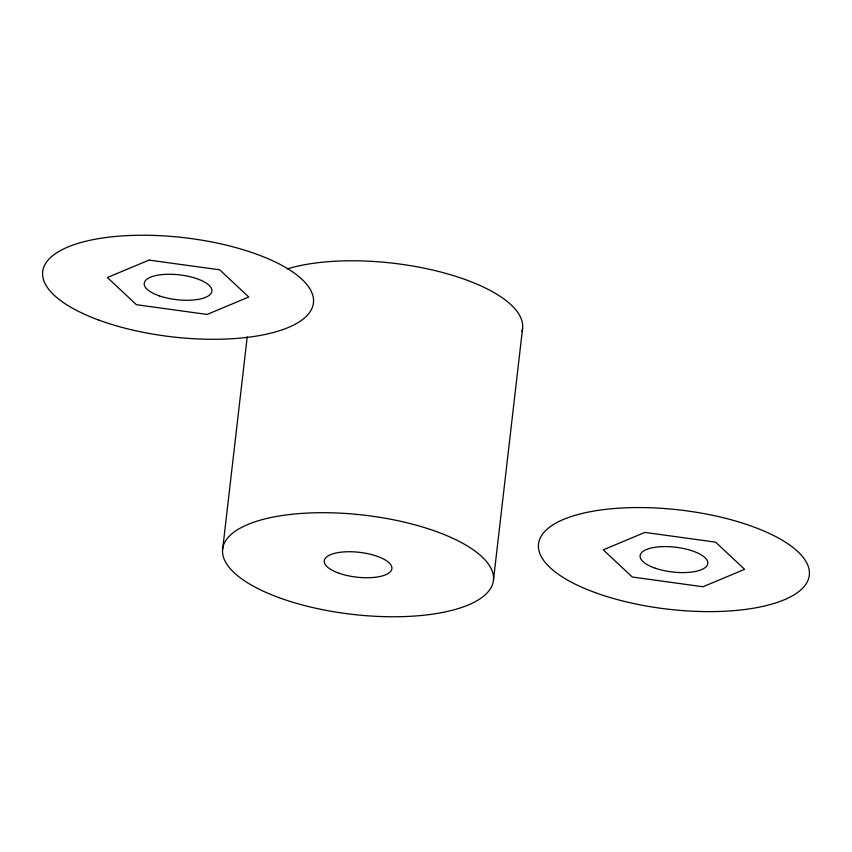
<?xml version="1.0" encoding="UTF-8"?>
<svg xmlns="http://www.w3.org/2000/svg" width="852" height="852" viewBox="0 0 852 852"><rect width="100%" height="100%" fill="white"/><g stroke="black" fill="none" stroke-linecap="round" stroke-linejoin="round"><path stroke-width="1.28" d="M222.649 549.242L247.218 336.891M493.446 580.223L522.596 328.308M287.369 268.859A136.288 49.948 6.6 0 1 442.72 272.534A136.288 49.948 6.6 0 1 521.999 331.396M149.036 260.094L107.373 277.518L136.405 304.697L207.1 314.441L248.752 297.007L219.72 269.839L149.036 260.094M644.9 532.415L603.248 549.849L632.28 577.017L702.964 586.762L744.627 569.338L715.595 542.16L644.9 532.415M98.747 320.064A136.288 49.948 6.6 0 0 312.865 305.847A136.288 49.948 6.6 0 0 122.581 235.887A136.288 49.948 6.6 0 0 98.747 320.064M159.388 295.878A34.069 12.492 6.6 0 0 211.882 291.405A34.069 12.492 6.6 0 0 162.934 274.514A34.069 12.492 6.6 0 0 159.388 295.878M655.252 568.199A34.069 12.492 6.6 0 0 707.746 563.736A34.069 12.492 6.6 0 0 658.798 546.846A34.069 12.492 6.6 0 0 655.252 568.199M594.621 592.396A136.288 49.948 6.6 0 0 808.74 578.167A136.288 49.948 6.6 0 0 618.446 508.207A136.288 49.948 6.6 0 0 594.621 592.396M278.732 597.54A136.288 49.948 6.6 0 0 492.85 583.311A136.288 49.948 6.6 0 0 302.567 513.351A136.288 49.948 6.6 0 0 278.732 597.54M339.373 573.343A34.069 12.492 6.6 0 0 391.867 568.88A34.069 12.492 6.6 0 0 342.919 551.989A34.069 12.492 6.6 0 0 339.373 573.343"/></g></svg>
